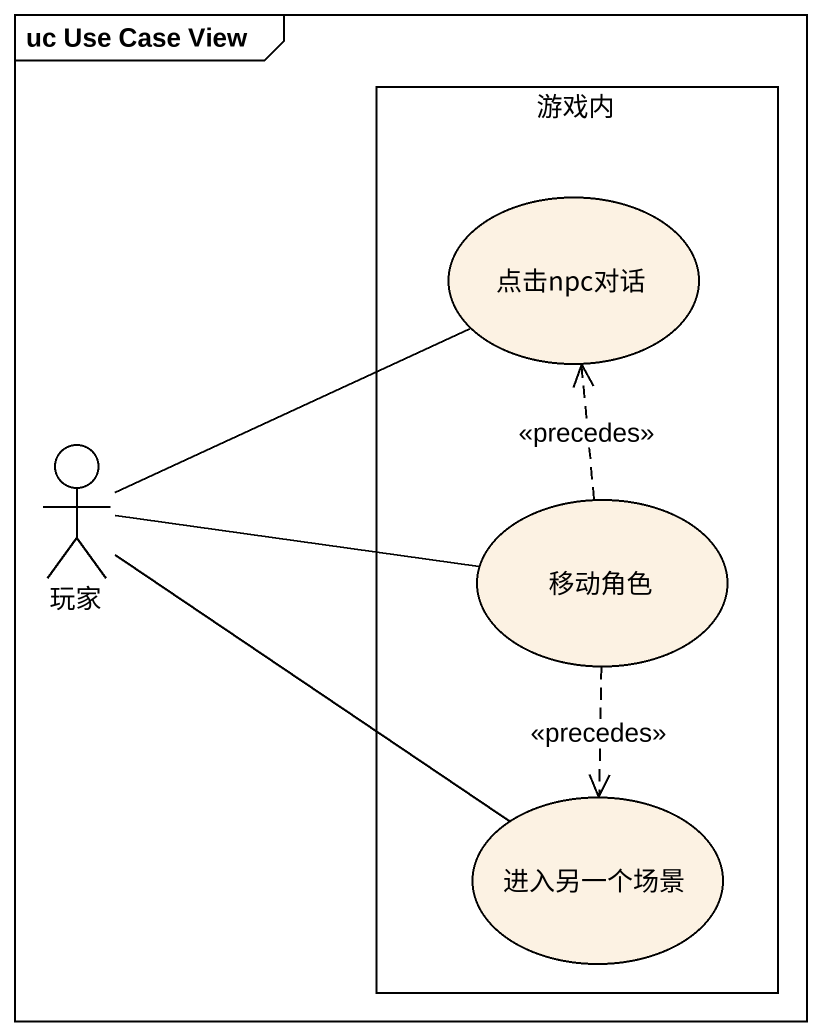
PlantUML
@startuml
mainframe uc Use Case View
rectangle 游戏内 {
  usecase 点击npc对话
  usecase 移动角色
  usecase 进入另一个场景
}
actor 玩家
玩家 -right- 点击npc对话
玩家 -right- 移动角色
玩家 -- 进入另一个场景
移动角色 .up.> 点击npc对话 : <<precedes>>
移动角色 ..> 进入另一个场景 : <<precedes>>
@enduml
